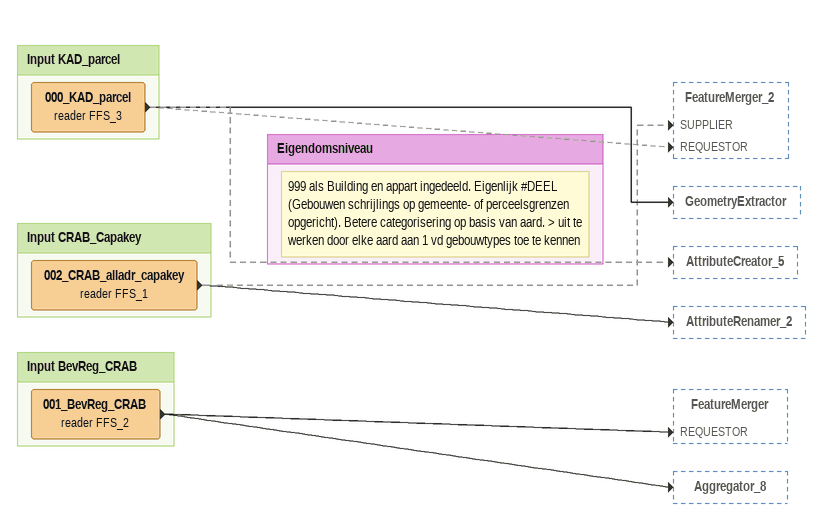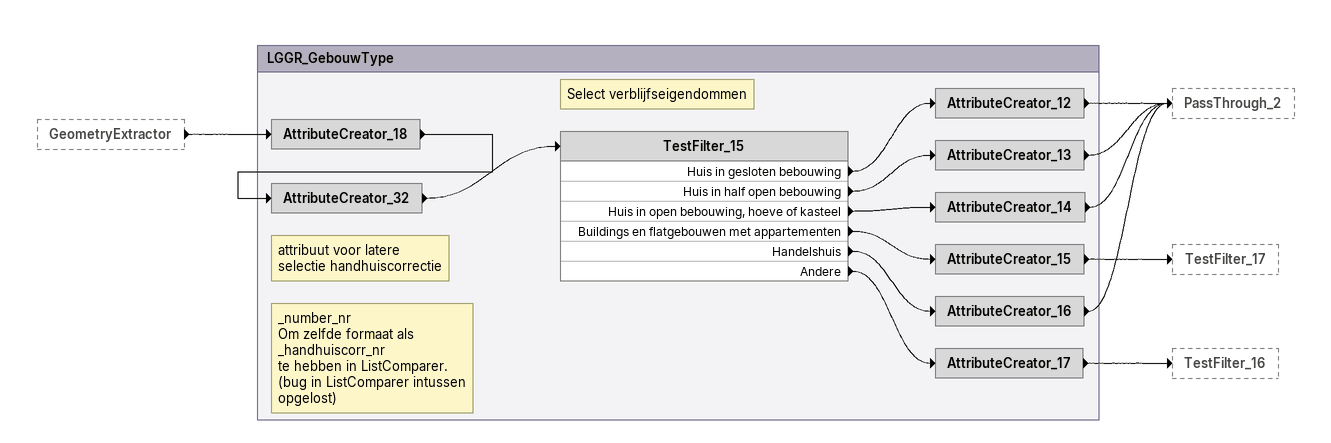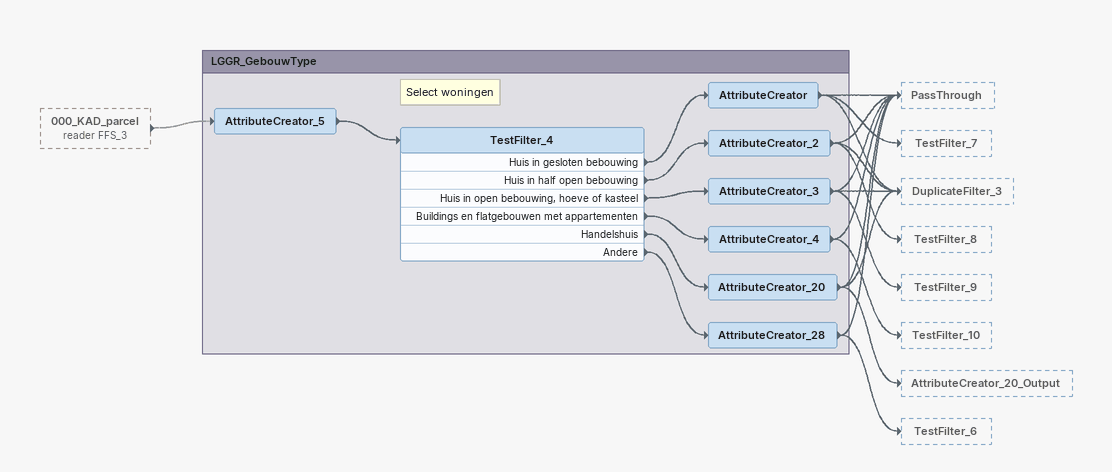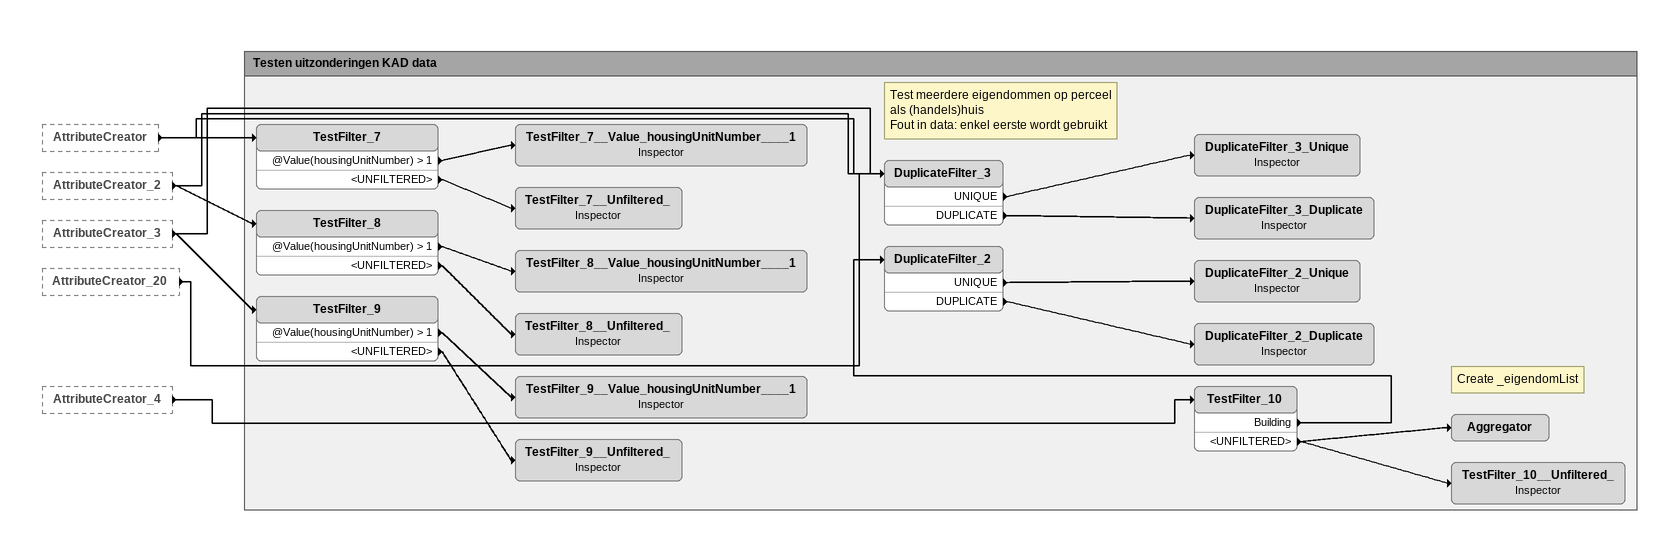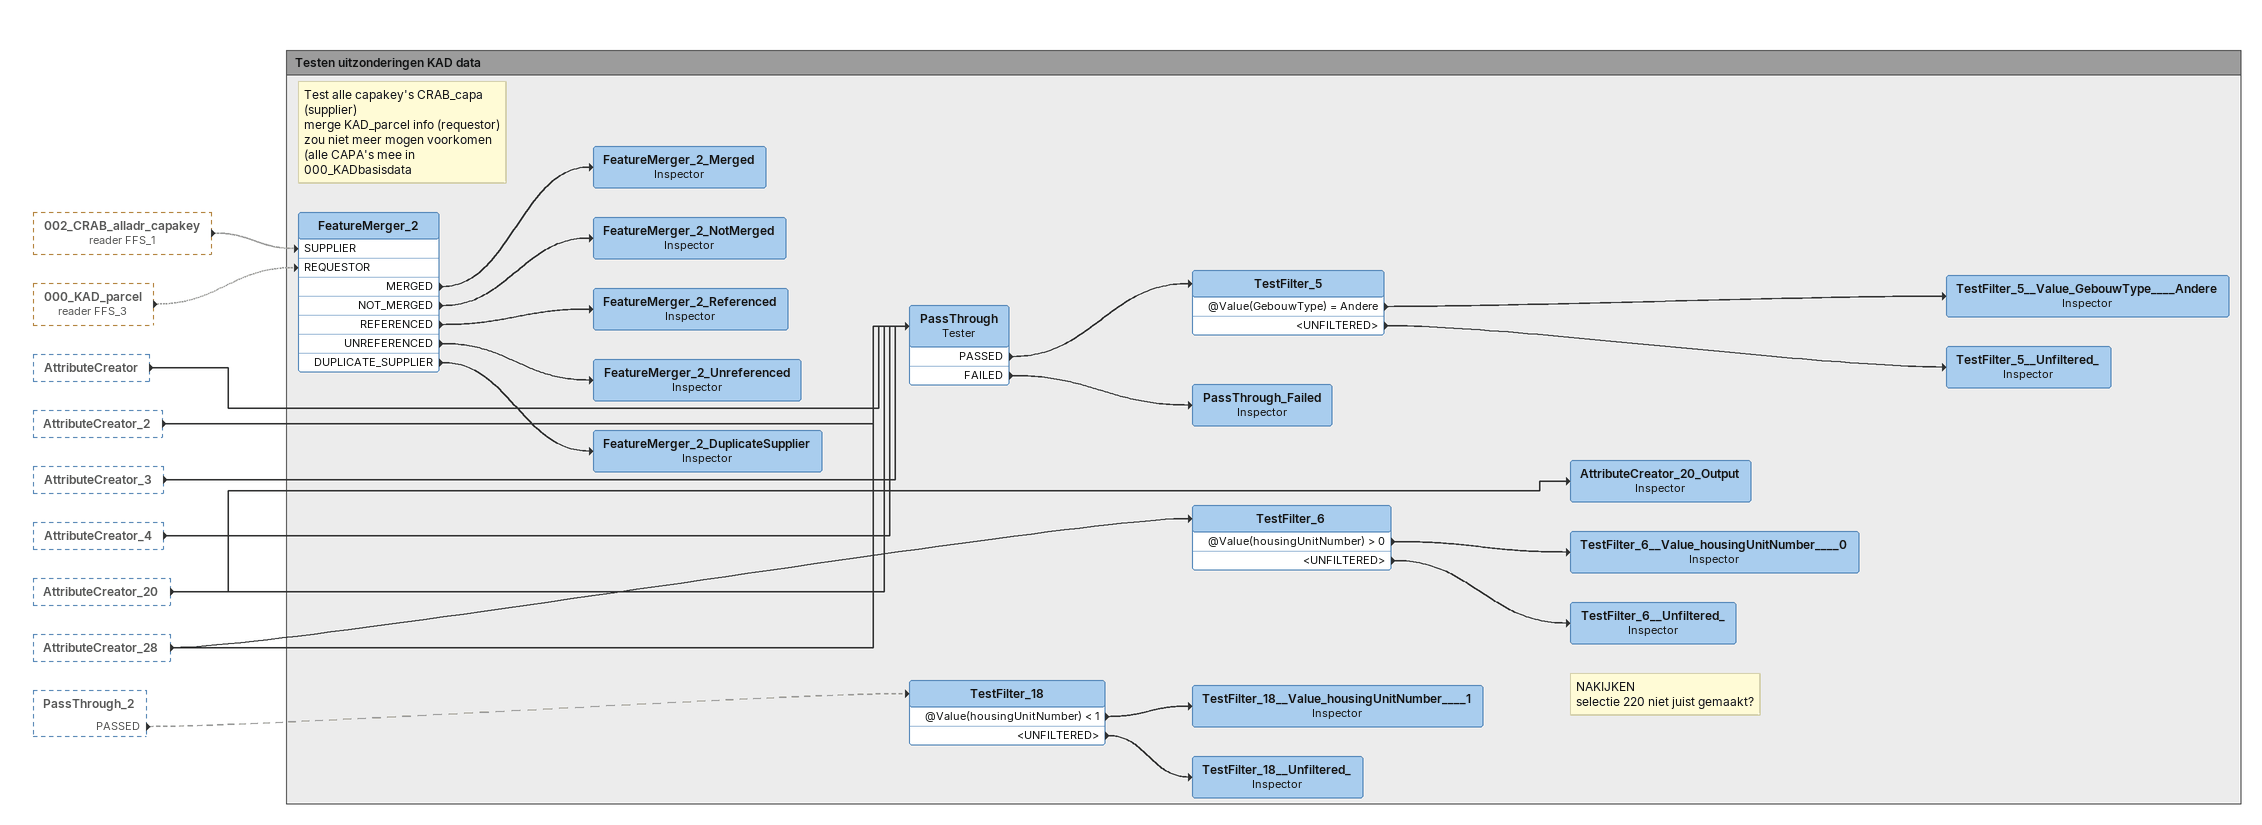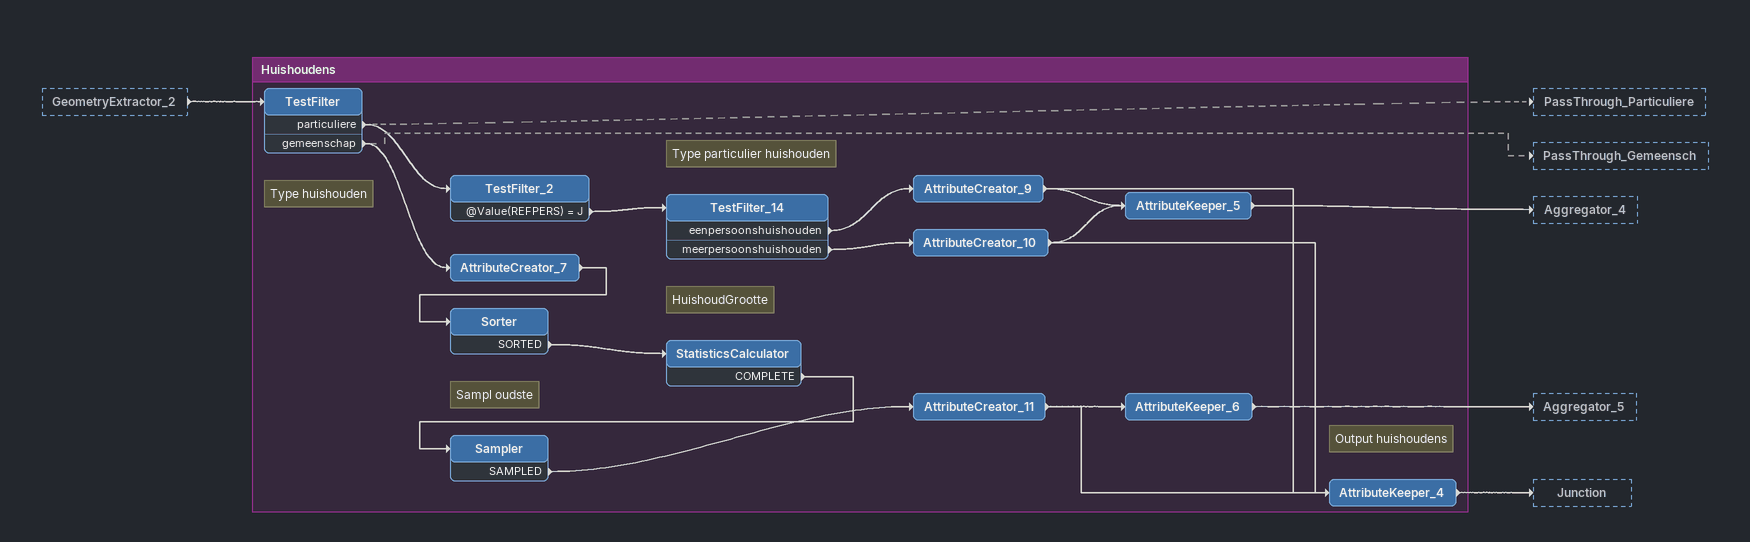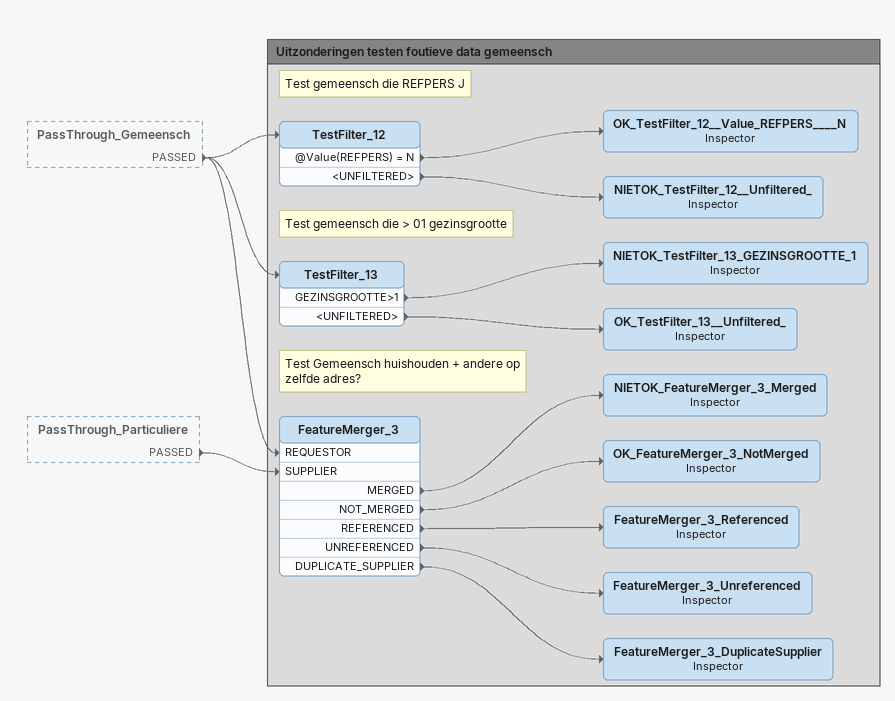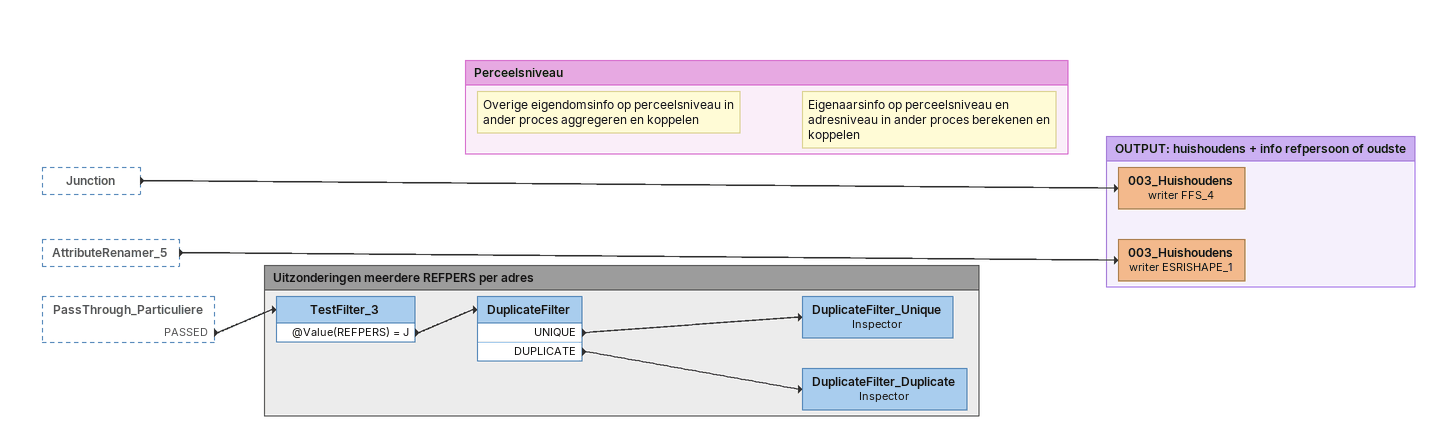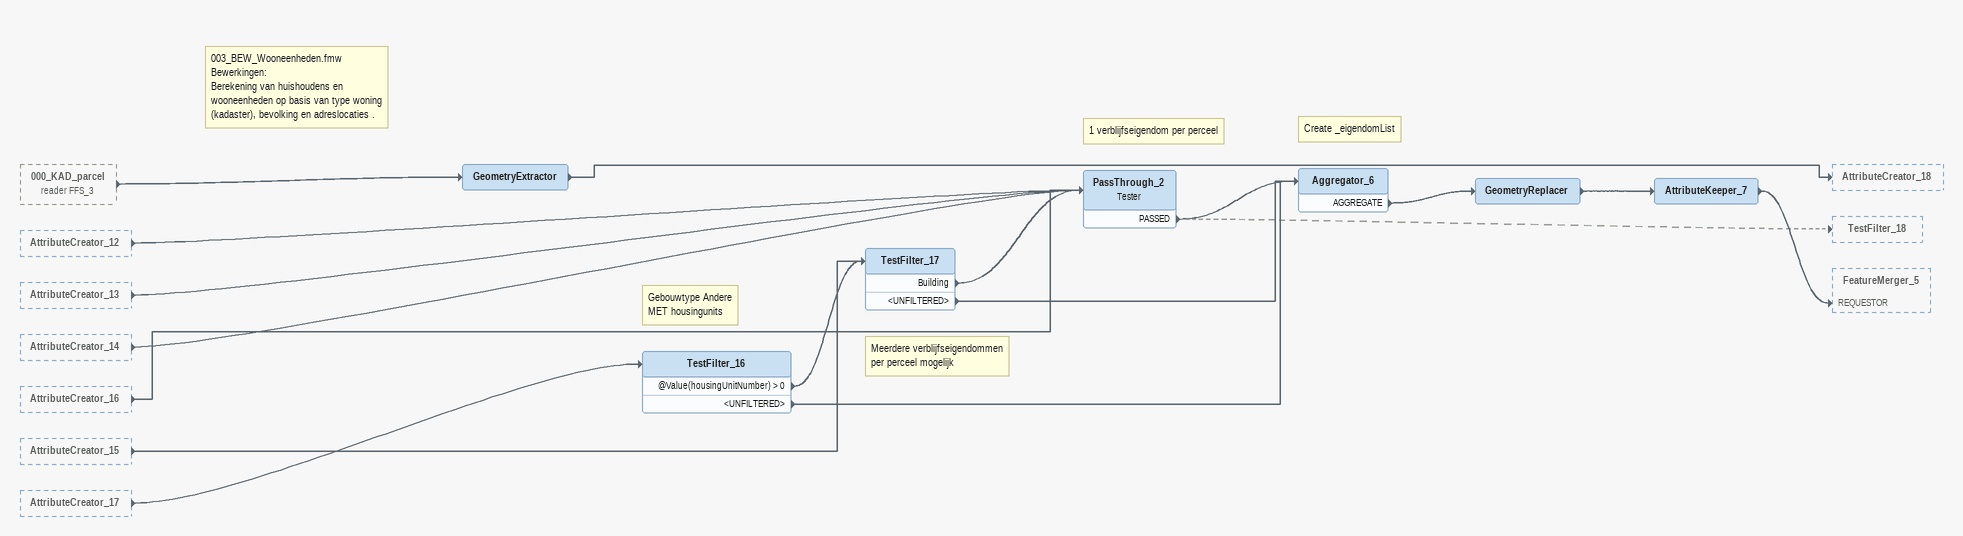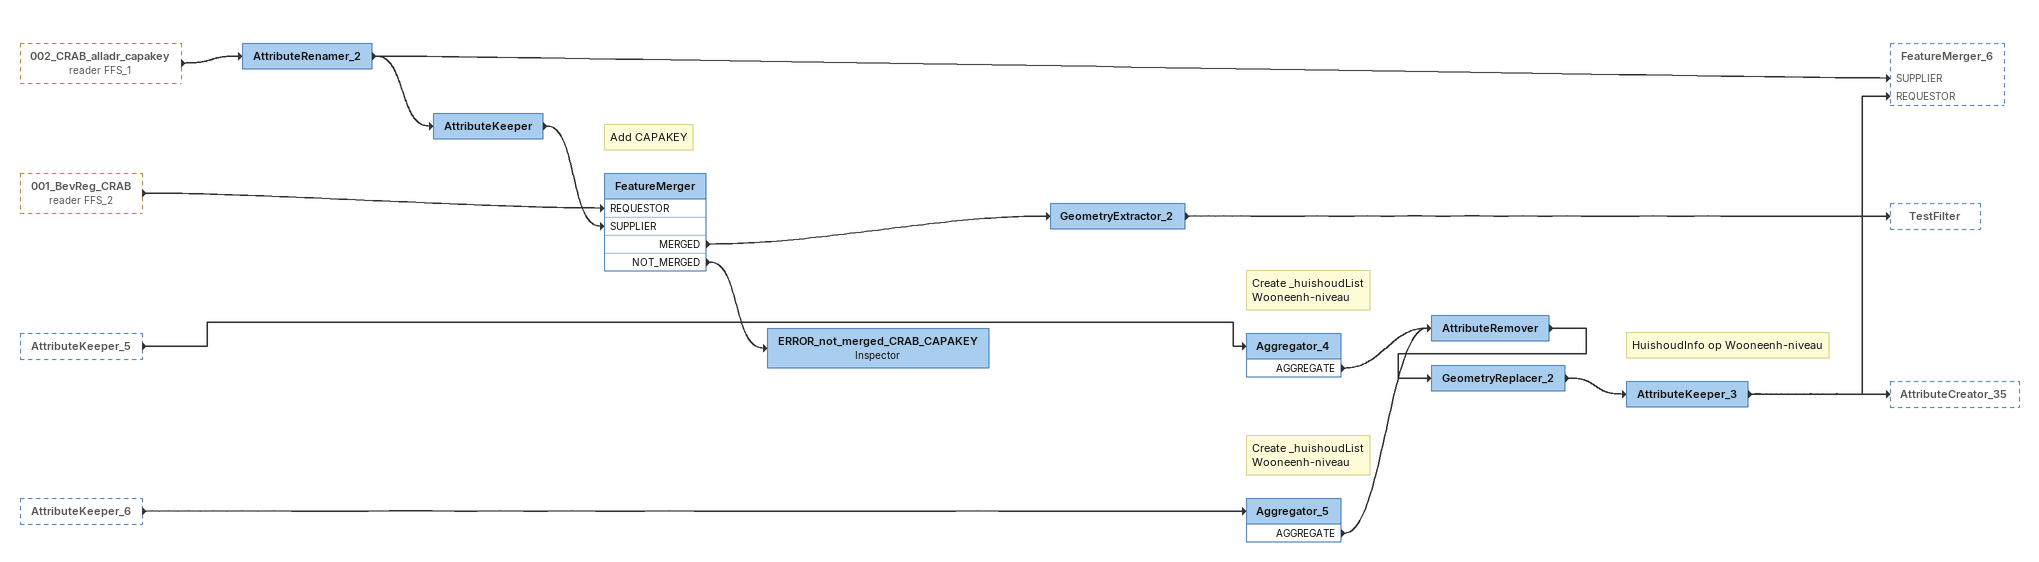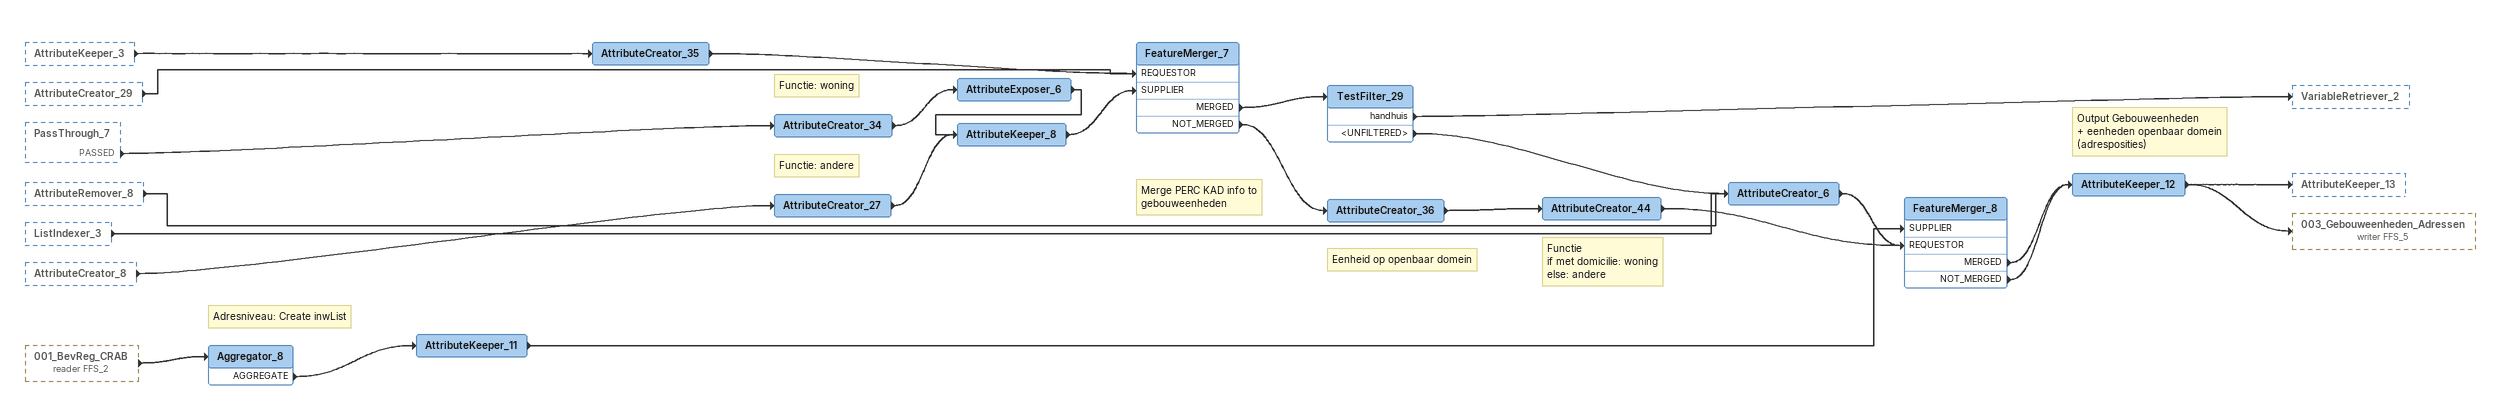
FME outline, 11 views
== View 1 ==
Bookmark: Input KAD_parcel
000_KAD_parcel (reader FFS_3)
    -> GeometryExtractor
    -> AttributeCreator_5 [off]
    -> FeatureMerger_2 [REQUESTOR] [off]

Bookmark: Input CRAB_Capakey
002_CRAB_alladr_capakey (reader FFS_1)
    -> AttributeRenamer_2
    -> FeatureMerger_2 [SUPPLIER] [off]

Bookmark: Input BevReg_CRAB
001_BevReg_CRAB (reader FFS_2)
    -> FeatureMerger [REQUESTOR]
    -> Aggregator_8

Bookmark: Eigendomsniveau
Note: 999 als Building en appart ingedeeld. Eigenlijk #DEEL (Gebouwen schrijlings op gemeente- of perceelsgrenzen opgericht). Betere categorisering op basis van aard. > uit te werken door elke aard aan 1 vd gebouwtypes toe te kennen

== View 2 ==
GeometryExtractor [outside]
    -> AttributeCreator_18

Bookmark: LGGR_GebouwType
AttributeCreator_18
    -> AttributeCreator_32
Note: attribuut voor latere / selectie handhuiscorrectie
Note: _number_nr / Om zelfde formaat als _handhuiscorr_nr / te hebben in ListComparer. / (bug in ListComparer intussen opgelost)
AttributeCreator_32
    -> TestFilter_15
Note: Select verblijfseigendommen
TestFilter_15
    Huis in gesloten bebouwing -> AttributeCreator_12
    Huis in half open bebouwing -> AttributeCreator_13
    Huis in open bebouwing, hoeve of kasteel -> AttributeCreator_14
    Buildings en flatgebouwen met appartementen -> AttributeCreator_15
    Handelshuis -> AttributeCreator_16
    Andere -> AttributeCreator_17
AttributeCreator_12
    -> PassThrough_2
AttributeCreator_13
    -> PassThrough_2
AttributeCreator_14
    -> PassThrough_2
AttributeCreator_15
    -> TestFilter_17
AttributeCreator_16
    -> PassThrough_2
AttributeCreator_17
    -> TestFilter_16

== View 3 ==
000_KAD_parcel (reader FFS_3) [outside]
    -> AttributeCreator_5 [off]

Bookmark: LGGR_GebouwType
AttributeCreator_5
    -> TestFilter_4
Note: Select woningen
TestFilter_4
    Huis in gesloten bebouwing -> AttributeCreator
    Huis in half open bebouwing -> AttributeCreator_2
    Huis in open bebouwing, hoeve of kasteel -> AttributeCreator_3
    Buildings en flatgebouwen met appartementen -> AttributeCreator_4
    Handelshuis -> AttributeCreator_20
    Andere -> AttributeCreator_28
AttributeCreator
    -> PassThrough
    -> TestFilter_7
    -> DuplicateFilter_3
AttributeCreator_2
    -> PassThrough
    -> TestFilter_8
    -> DuplicateFilter_3
AttributeCreator_3
    -> PassThrough
    -> TestFilter_9
    -> DuplicateFilter_3
AttributeCreator_4
    -> PassThrough
    -> TestFilter_10
AttributeCreator_20
    -> PassThrough
    -> AttributeCreator_20_Output
    -> DuplicateFilter_3
AttributeCreator_28
    -> PassThrough
    -> TestFilter_6

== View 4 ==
AttributeCreator [outside]
    -> TestFilter_7
    -> DuplicateFilter_3
AttributeCreator_2 [outside]
    -> TestFilter_8
    -> DuplicateFilter_3
AttributeCreator_3 [outside]
    -> TestFilter_9
    -> DuplicateFilter_3
AttributeCreator_20 [outside]
    -> DuplicateFilter_3
AttributeCreator_4 [outside]
    -> TestFilter_10

Bookmark: Testen uitzonderingen KAD data
TestFilter_7
    @Value(housingUnitNumber) > 1 -> TestFilter_7__Value_housingUnitNumber____1
    <UNFILTERED> -> TestFilter_7__Unfiltered_
TestFilter_7__Value_housingUnitNumber____1: Inspector
TestFilter_7__Unfiltered_: Inspector
TestFilter_8
    @Value(housingUnitNumber) > 1 -> TestFilter_8__Value_housingUnitNumber____1
    <UNFILTERED> -> TestFilter_8__Unfiltered_
TestFilter_8__Value_housingUnitNumber____1: Inspector
TestFilter_8__Unfiltered_: Inspector
TestFilter_9
    @Value(housingUnitNumber) > 1 -> TestFilter_9__Value_housingUnitNumber____1
    <UNFILTERED> -> TestFilter_9__Unfiltered_
TestFilter_9__Value_housingUnitNumber____1: Inspector
TestFilter_9__Unfiltered_: Inspector
TestFilter_10
    Building -> DuplicateFilter_2
    <UNFILTERED> -> TestFilter_10__Unfiltered_
    <UNFILTERED> -> Aggregator
DuplicateFilter_2
    UNIQUE -> DuplicateFilter_2_Unique
    DUPLICATE -> DuplicateFilter_2_Duplicate
DuplicateFilter_2_Unique: Inspector
DuplicateFilter_2_Duplicate: Inspector
Note: Create _eigendomList
Aggregator
TestFilter_10__Unfiltered_: Inspector
Note: Test meerdere eigendommen op perceel als (handels)huis / Fout in data: enkel eerste wordt gebruikt
DuplicateFilter_3
    UNIQUE -> DuplicateFilter_3_Unique
    DUPLICATE -> DuplicateFilter_3_Duplicate
DuplicateFilter_3_Unique: Inspector
DuplicateFilter_3_Duplicate: Inspector

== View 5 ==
002_CRAB_alladr_capakey (reader FFS_1) [outside]
    -> FeatureMerger_2 [SUPPLIER] [off]
000_KAD_parcel (reader FFS_3) [outside]
    -> FeatureMerger_2 [REQUESTOR] [off]
AttributeCreator [outside]
    -> PassThrough
AttributeCreator_2 [outside]
    -> PassThrough
AttributeCreator_3 [outside]
    -> PassThrough
AttributeCreator_4 [outside]
    -> PassThrough
AttributeCreator_20 [outside]
    -> PassThrough
    -> AttributeCreator_20_Output
AttributeCreator_28 [outside]
    -> PassThrough
    -> TestFilter_6
PassThrough_2 [outside]
    PASSED -> TestFilter_18 [off]

Bookmark: Testen uitzonderingen KAD data
AttributeCreator_20_Output: Inspector
PassThrough: Tester
    PASSED -> TestFilter_5
    FAILED -> PassThrough_Failed
TestFilter_5
    @Value(GebouwType) = Andere -> TestFilter_5__Value_GebouwType____Andere
    <UNFILTERED> -> TestFilter_5__Unfiltered_
TestFilter_5__Value_GebouwType____Andere: Inspector
TestFilter_5__Unfiltered_: Inspector
PassThrough_Failed: Inspector
TestFilter_6
    @Value(housingUnitNumber) > 0 -> TestFilter_6__Value_housingUnitNumber____0
    <UNFILTERED> -> TestFilter_6__Unfiltered_
Note: NAKIJKEN / selectie 220 niet juist gemaakt?
TestFilter_6__Value_housingUnitNumber____0: Inspector
TestFilter_6__Unfiltered_: Inspector
TestFilter_18
    @Value(housingUnitNumber) < 1 -> TestFilter_18__Value_housingUnitNumber____1
    <UNFILTERED> -> TestFilter_18__Unfiltered_
TestFilter_18__Value_housingUnitNumber____1: Inspector
TestFilter_18__Unfiltered_: Inspector
Note: Test alle capakey's CRAB_capa (supplier) / merge KAD_parcel info (requestor) / zou niet meer mogen voorkomen (alle CAPA's mee in 000_KADbasisdata
FeatureMerger_2
    MERGED -> FeatureMerger_2_Merged
    NOT_MERGED -> FeatureMerger_2_NotMerged
    REFERENCED -> FeatureMerger_2_Referenced
    UNREFERENCED -> FeatureMerger_2_Unreferenced
    DUPLICATE_SUPPLIER -> FeatureMerger_2_DuplicateSupplier
FeatureMerger_2_Merged: Inspector
FeatureMerger_2_NotMerged: Inspector
FeatureMerger_2_Referenced: Inspector
FeatureMerger_2_Unreferenced: Inspector
FeatureMerger_2_DuplicateSupplier: Inspector

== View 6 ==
GeometryExtractor_2 [outside]
    -> TestFilter

Bookmark: Huishoudens
Note: Type huishouden
TestFilter
    particuliere -> PassThrough_Particuliere [off]
    particuliere -> TestFilter_2
    gemeenschap -> PassThrough_Gemeensch [off]
    gemeenschap -> AttributeCreator_7
TestFilter_2
    @Value(REFPERS) = J -> TestFilter_14
Note: Type particulier huishouden
TestFilter_14
    eenpersoonshuishouden -> AttributeCreator_9
    meerpersoonshuishouden -> AttributeCreator_10
AttributeCreator_9
    -> AttributeKeeper_5
    -> AttributeKeeper_4
AttributeCreator_10
    -> AttributeKeeper_5
    -> AttributeKeeper_4
AttributeKeeper_5
    -> Aggregator_4
AttributeCreator_7
    -> Sorter
Sorter
    SORTED -> StatisticsCalculator
Note: HuishoudGrootte
StatisticsCalculator
    COMPLETE -> Sampler
Note: Sampl oudste
Sampler
    SAMPLED -> AttributeCreator_11
AttributeCreator_11
    -> AttributeKeeper_4
    -> AttributeKeeper_6
AttributeKeeper_6
    -> Aggregator_5
Note: Output huishoudens
AttributeKeeper_4
    -> Junction

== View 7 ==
PassThrough_Gemeensch [outside]
    PASSED -> TestFilter_12
    PASSED -> TestFilter_13
    PASSED -> FeatureMerger_3 [REQUESTOR]
PassThrough_Particuliere [outside]
    PASSED -> FeatureMerger_3 [SUPPLIER]

Bookmark: Uitzonderingen testen foutieve data gemeensch
Note: Test gemeensch die REFPERS J
TestFilter_12
    @Value(REFPERS) = N -> OK_TestFilter_12__Value_REFPERS____N
    <UNFILTERED> -> NIETOK_TestFilter_12__Unfiltered_
OK_TestFilter_12__Value_REFPERS____N: Inspector
NIETOK_TestFilter_12__Unfiltered_: Inspector
Note: Test gemeensch die > 01 gezinsgrootte
TestFilter_13
    GEZINSGROOTTE>1 -> NIETOK_TestFilter_13_GEZINSGROOTTE_1
    <UNFILTERED> -> OK_TestFilter_13__Unfiltered_
NIETOK_TestFilter_13_GEZINSGROOTTE_1: Inspector
OK_TestFilter_13__Unfiltered_: Inspector
Note: Test Gemeensch huishouden + andere op zelfde adres?
FeatureMerger_3
    MERGED -> NIETOK_FeatureMerger_3_Merged
    NOT_MERGED -> OK_FeatureMerger_3_NotMerged
    REFERENCED -> FeatureMerger_3_Referenced
    UNREFERENCED -> FeatureMerger_3_Unreferenced
    DUPLICATE_SUPPLIER -> FeatureMerger_3_DuplicateSupplier
NIETOK_FeatureMerger_3_Merged: Inspector
OK_FeatureMerger_3_NotMerged: Inspector
FeatureMerger_3_Referenced: Inspector
FeatureMerger_3_Unreferenced: Inspector
FeatureMerger_3_DuplicateSupplier: Inspector

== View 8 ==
Junction [outside]
    -> 003_Huishoudens (writer FFS_4)
AttributeRenamer_5 [outside]
    -> 003_Huishoudens (writer ESRISHAPE_1)
PassThrough_Particuliere [outside]
    PASSED -> TestFilter_3

Bookmark: OUTPUT: huishoudens + info refpersoon of oudste
003_Huishoudens (writer FFS_4)
003_Huishoudens (writer ESRISHAPE_1)

Bookmark: Uitzonderingen meerdere REFPERS per adres
TestFilter_3
    @Value(REFPERS) = J -> DuplicateFilter
DuplicateFilter
    UNIQUE -> DuplicateFilter_Unique
    DUPLICATE -> DuplicateFilter_Duplicate
DuplicateFilter_Unique: Inspector
DuplicateFilter_Duplicate: Inspector

Bookmark: Perceelsniveau
Note: Overige eigendomsinfo op perceelsniveau in ander proces aggregeren en koppelen
Note: Eigenaarsinfo op perceelsniveau en adresniveau in ander proces berekenen en koppelen

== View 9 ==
000_KAD_parcel (reader FFS_3) [outside]
    -> GeometryExtractor
AttributeCreator_12 [outside]
    -> PassThrough_2
AttributeCreator_13 [outside]
    -> PassThrough_2
AttributeCreator_14 [outside]
    -> PassThrough_2
AttributeCreator_16 [outside]
    -> PassThrough_2
AttributeCreator_15 [outside]
    -> TestFilter_17
AttributeCreator_17 [outside]
    -> TestFilter_16
Note: 003_BEW_Wooneenheden.fmw / Bewerkingen: / Berekening van huishoudens en wooneenheden op basis van type woning (kadaster), bevolking en adreslocaties .
GeometryExtractor
    -> AttributeCreator_18
Note: Gebouwtype Andere / MET housingunits
TestFilter_16
    @Value(housingUnitNumber) > 0 -> TestFilter_17
    <UNFILTERED> -> Aggregator_6
Note: Meerdere verblijfseigendommen / per perceel mogelijk
TestFilter_17
    Building -> PassThrough_2
    <UNFILTERED> -> Aggregator_6
Note: 1 verblijfseigendom per perceel
PassThrough_2: Tester
    PASSED -> Aggregator_6
    PASSED -> TestFilter_18 [off]
Note: Create _eigendomList
Aggregator_6
    AGGREGATE -> GeometryReplacer
GeometryReplacer
    -> AttributeKeeper_7
AttributeKeeper_7
    -> FeatureMerger_5 [REQUESTOR]

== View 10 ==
002_CRAB_alladr_capakey (reader FFS_1) [outside]
    -> AttributeRenamer_2
001_BevReg_CRAB (reader FFS_2) [outside]
    -> FeatureMerger [REQUESTOR]
AttributeKeeper_5 [outside]
    -> Aggregator_4
AttributeKeeper_6 [outside]
    -> Aggregator_5
AttributeRenamer_2
    -> AttributeKeeper
    -> FeatureMerger_6 [SUPPLIER]
AttributeKeeper
    -> FeatureMerger [SUPPLIER]
Note: Add CAPAKEY
FeatureMerger
    MERGED -> GeometryExtractor_2
    NOT_MERGED -> ERROR_not_merged_CRAB_CAPAKEY
GeometryExtractor_2
    -> TestFilter
Note: Create _huishoudList / Wooneenh-niveau
Aggregator_4
    AGGREGATE -> AttributeRemover
Note: Create _huishoudList / Wooneenh-niveau
Aggregator_5
    AGGREGATE -> AttributeRemover
AttributeRemover
    -> GeometryReplacer_2
GeometryReplacer_2
    -> AttributeKeeper_3
Note: HuishoudInfo op Wooneenh-niveau
AttributeKeeper_3
    -> FeatureMerger_6 [REQUESTOR]
    -> AttributeCreator_35
ERROR_not_merged_CRAB_CAPAKEY: Inspector

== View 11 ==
AttributeKeeper_3 [outside]
    -> AttributeCreator_35
AttributeCreator_29 [outside]
    -> FeatureMerger_7 [REQUESTOR]
PassThrough_7 [outside]
    PASSED -> AttributeCreator_34
AttributeRemover_8 [outside]
    -> AttributeCreator_6
ListIndexer_3 [outside]
    -> AttributeCreator_6
AttributeCreator_8 [outside]
    -> AttributeCreator_27
001_BevReg_CRAB (reader FFS_2) [outside]
    -> Aggregator_8
Note: Functie: andere
AttributeCreator_27
    -> AttributeKeeper_8
AttributeCreator_35
    -> FeatureMerger_7 [REQUESTOR]
Note: Adresniveau: Create inwList
Aggregator_8
    AGGREGATE -> AttributeKeeper_11
AttributeKeeper_11
    -> FeatureMerger_8 [SUPPLIER]
Note: Functie: woning
AttributeCreator_34
    -> AttributeExposer_6
AttributeExposer_6
    -> AttributeKeeper_8
AttributeKeeper_8
    -> FeatureMerger_7 [SUPPLIER]
Note: Merge PERC KAD info to / gebouweenheden
FeatureMerger_7
    MERGED -> TestFilter_29
    NOT_MERGED -> AttributeCreator_36
TestFilter_29
    handhuis -> VariableRetriever_2
    <UNFILTERED> -> AttributeCreator_6
AttributeCreator_6
    -> FeatureMerger_8 [REQUESTOR]
Note: Eenheid op openbaar domein
AttributeCreator_36
    -> AttributeCreator_44
Note: Functie / if met domicilie: woning / else: andere
AttributeCreator_44
    -> FeatureMerger_8 [REQUESTOR]
FeatureMerger_8
    MERGED -> AttributeKeeper_12
    NOT_MERGED -> AttributeKeeper_12
Note: Output Gebouweenheden / + eenheden openbaar domein (adresposities)
AttributeKeeper_12
    -> AttributeKeeper_13
    -> 003_Gebouweenheden_Adressen (writer FFS_5)
